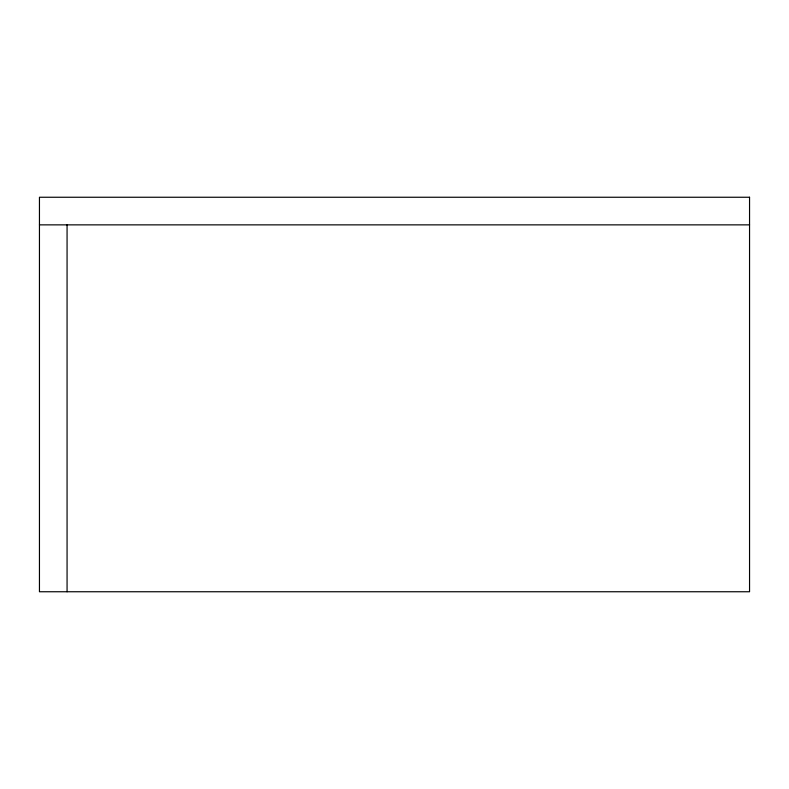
<?xml version="1.0" encoding="UTF-8"?>
<svg xmlns="http://www.w3.org/2000/svg" width="789" height="789" viewBox="0 0 789 789"><rect width="100%" height="100%" fill="white"/><g stroke="black" fill="none" stroke-linecap="round" stroke-linejoin="round"><path stroke-width="1.18" d="M39.45 224.865L749.55 224.865M67.065 224.865L67.065 591.75M749.55 197.25L39.45 197.25L39.45 591.75L749.55 591.75L749.55 197.25"/></g></svg>
